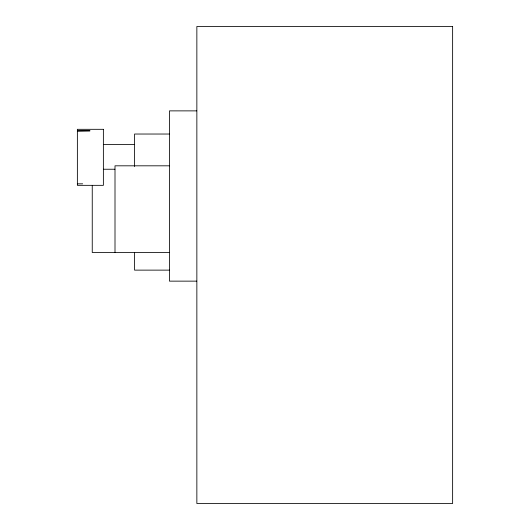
<?xml version="1.0" encoding="UTF-8"?>
<svg xmlns="http://www.w3.org/2000/svg" width="530" height="530" viewBox="0 0 530 530"><rect width="100%" height="100%" fill="white"/><g stroke="black" fill="none" stroke-linecap="round" stroke-linejoin="round"><path stroke-width="0.79" d="M196.716 110.876L169.468 110.876L169.468 281.139L196.716 281.139M77.373 130.817L90.04 130.817L77.373 131.069M169.468 134.03L134.574 134.03L134.574 166.493M103.376 144.491L134.574 144.491M169.468 165.817L115.003 165.817L115.003 252.492M103.376 169.242L114.871 169.236M77.373 183.837L82.667 183.837M169.468 252.492L92.246 252.492L92.246 185.632M169.468 270.128L134.574 270.128L134.574 252.492M452.627 26.5L196.855 26.5L196.855 503.5L452.627 503.5L452.627 26.5M103.376 129.313L77.373 129.313L77.373 185.341L103.376 185.341L103.376 129.313"/></g></svg>
